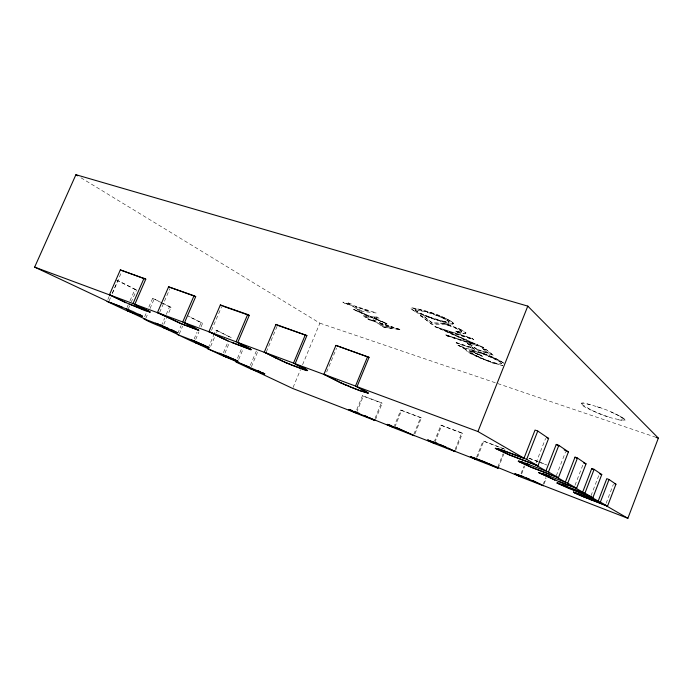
<?xml version="1.0" encoding="UTF-8"?>
<svg xmlns="http://www.w3.org/2000/svg" width="693" height="693" viewBox="0 0 693 693"><rect width="100%" height="100%" fill="white"/><g stroke="black" fill="none" stroke-linecap="round" stroke-linejoin="round"><path stroke-width="0.52" stroke-dasharray="3.46 2.6" d="M500.563 364.076L501.403 363.712L498.917 363.964L493.988 362.786L481.159 358.09L471.907 353.404L469.733 351.749L469.49 350.658L482.267 356.219L469.49 350.658M606.124 503.274L613.357 484.364M608.237 416.692C607.25 416.883 572.002 403.525 583.532 403.04C597.903 406.687 613.348 410.836 625.095 420.183C609.883 419.308 593.451 412.335 580.708 403.534M614.275 413.444L608.818 411.096M618.91 415.67L614.319 413.34M591.008 495.738L598.7 475.71M622.401 417.619L618.953 415.566M621.82 420.374L618.147 419.741M624.506 419.161L622.444 417.524M625.095 420.183L624.54 419.057M597.071 406.722L602.988 408.697M574.991 485.317L583.246 463.946M543.182 484.39L545.798 477.668M544.118 483.835L546.37 478.057M583.532 403.04L581.34 403.092M556.314 475.675L565.523 451.957M586.997 403.802L591.666 404.92M536.079 462.794L545.599 438.444M521.058 473.484L523.795 466.502M521.656 473.899L524.792 465.895M497.92 466.831L502.962 454.045M498.163 468.251L503.993 453.447M476.507 457.432L483.056 440.93L505.552 449.497L483.056 440.93M477.555 456.895L483.731 441.311M489.483 361.729L472.383 354.565L467.134 351.394L465.679 349.593L469.655 352.928L479.002 357.579L492.333 362.82L502.78 365.523M455.24 449.22L461.737 432.934L440.93 425.121L434.52 441.094M503.248 362.941C489.492 353.361 472.938 351.438 458.038 345.14C466.285 350.476 472.643 352.321 458.038 345.14M457.493 343.581L456.15 342.559L457.493 343.581L493.199 355.284L486.347 349.679L482.51 348.57L488.201 353.075L482.562 348.458M455.535 450.623L462.439 433.324L461.737 432.934M492.619 357.796L497.409 360.369L483.168 353.88L470.27 350.467L482.224 356.323M492.333 362.82L496.907 364.111M493.988 362.786L498.96 363.851M495.625 358.671L492.056 356.912M498.839 360.273L495.668 358.567M501.36 363.106L499.159 361.287L501.36 363.106L501.36 363.816M500.32 365.081L502.823 365.41M501.645 361.85L498.882 360.161M471.907 353.404L469.317 351.152M473.7 350.251L470.356 349.541M473.596 354.409L471.95 353.3M472.357 350.805L474.861 351.238M488.201 353.075L477.07 349.463C449.367 329.53 490.523 361.893 467.576 343.624M477.035 351.845L474.818 351.351M475.805 355.587L473.64 354.305M478.361 356.826L475.84 355.483M478.031 351.689L481.081 352.59M483.419 347.496L444.23 330.137L483.463 347.384M480.673 355.128L470.27 350.467M481.159 358.09L478.404 356.722M479.4 352.702L483.168 353.88M481.037 352.702L484.199 353.716M493.199 355.284L486.347 349.679M484.138 359.338L481.202 357.986M483.125 353.984L486.651 355.214M492.013 357.025L488.184 355.275M487.517 360.637L491.198 361.798M492.576 357.9L489.726 356.497M460.403 332.224L461.72 331.956L460.906 330.847L453.014 326.801L459.494 330.033L461.668 332.068C446.578 329.184 463.227 335.031 465.878 333.454M461.365 330.007C447.011 321.76 477.009 339.761 461.408 329.894M462.655 333.688L464.319 333.792M466.822 348.969L457.995 345.253M472.176 338.392L473.518 339.613L472.176 338.392L434.944 326.654L474.41 344.109L434.987 326.542M477.07 349.463L471.301 344.828M434.832 442.55L441.658 425.519L440.93 425.121M415.029 309.754L415.15 310.299C425.164 316.692 437.569 320.461 448.873 322.288L449.055 321.535C439.067 315.341 426.299 310.551 414.977 309.875M443.641 323.241L432.397 322.921L424.411 316.848L420.538 315.757L424.367 316.961L432.354 323.033L443.641 323.241L457.034 327.919M446.431 322.912L431.687 318.503L417.515 312.889L437.863 320.374L450.017 323.874L453.56 323.735C441.969 314.353 425.459 310.481 411.053 307.805L411.096 308.939L415.488 311.867L410.732 308.342M449.133 322.046L445.911 319.404M446.084 321.933L444.118 321.604M420.582 315.644L432.224 324.454L445.59 324.567L452.962 326.923M443.589 323.354L445.807 323.744M447.99 319.672L445.928 318.52M448.232 322.358L449.185 321.933M445.538 324.679L447.366 324.939M445.764 323.865L448.371 324.489M449.852 320.668L448.042 319.551M447.314 325.06L448.414 325.225M483.697 347.713L447.288 335.992L445.876 334.936L474.454 343.997M448.371 325.346L449.566 325.571M451.377 321.595L449.896 320.547M450.225 325.104L448.319 324.61M452.52 322.41L451.429 321.474M447.288 335.992L445.928 334.823M450.017 323.874L452.148 324.029M451.342 326.169L449.514 325.693M453.326 323.172L452.572 322.288M453.17 323.969L452.105 324.151M453.56 323.735L453.378 323.051M413.851 434.26L420.616 417.507L400.779 410.065L394.464 425.641M414.986 433.74L421.37 417.914L420.616 417.507M456.748 331.401L460.455 332.112M457.25 332.25L455.855 331.003M415.263 309.624L427.52 312.352M429.106 316.935L444.161 321.483M411.867 307.796L417.247 308.731L431.211 312.803M427.477 312.465L434.909 314.795M432.224 324.454L420.538 315.757M431.167 312.924L436.815 314.761M434.866 314.917L438.816 316.242M394.828 427.079L401.559 410.473L400.779 410.065M436.763 314.882L440.436 316.155M445.859 319.525L441.753 317.437M445.876 318.641L443.633 317.489M415.15 310.299L420.478 313.357L429.149 316.822M375.13 418.174L381.401 402.789L362.474 395.694L356.245 410.888M375.519 419.611L382.207 403.213L381.401 402.789M385.369 322.834L373.986 317.888L387.11 324.038L372.539 317.74L365.038 317.056L363.288 315.748L369.3 316.363L355.544 310.533L369.256 316.467M383.965 327.399L400.052 329.461L383.965 327.399L376.351 322.228L367.81 318.927L374.887 321.24L373.025 319.854L374.887 321.24M384.303 326.524L393.052 327.59L384.303 326.524L379.547 323.163L393.052 327.59M356.661 412.318L363.297 396.119L362.474 395.694M399.722 329.357L378.049 322.271L400.008 329.565M369.022 311.14L355.119 306.54L369.022 311.14L360.343 310.221L355.119 306.54M369.291 319.923L376.394 322.132L384.009 327.295M370.738 316.51L353.681 309.286L370.694 316.614L377.373 317.195L379.166 318.433L373.986 317.888M365.038 317.056L372.539 317.74M376.186 312.976L360.221 311.166L351.853 305.492L344.568 303.144L351.81 305.596L360.221 311.166M377.373 317.195L370.694 316.614M350.199 304.504L348.155 302.98L350.199 304.504L342.896 302.148M326.689 372.011L336.538 348.232M293.078 387.474L300.502 369.672M302.564 364.726L319.88 323.172L80.535 177.512M250.329 365.263L256.514 350.597M251.386 366.718L257.545 352.105M266.329 351.905L277.113 326.282M237.526 358.229L241.918 347.834M238.678 359.494L242.879 349.558M210.655 346.361L214.839 336.555M216.511 332.631L217.342 330.674L215.852 330.119L214.172 334.061M223.423 352.668L227.928 342.056M224.93 353.144L229.418 342.585M194.144 338.929L197.011 332.242M199.463 326.516L201.1 322.695L188.574 316.389M195.686 339.423L198.943 331.808M200.979 327.053L202.607 323.25L187.214 315.488M211.495 330.431L221.569 306.826M208.29 347.843L213.747 335.04M177.711 333.48L181.064 325.667M179.27 333.965L182.614 326.186M161.348 325.814L164.631 318.217M166.268 314.414L169.551 306.808L171.102 307.371L168.096 314.327M163.808 324.272L166.381 318.304M144.655 316.779L146.336 312.889M148.865 307.051L152.668 298.302L161.729 302.65M145.833 318.243L147.93 313.401M150.034 308.558L154.227 298.874M159.659 312.344L169.88 288.721M127.096 307.432L128.335 304.582M129.989 300.788L134.953 289.388L136.538 289.96L131.358 301.853M128.335 308.792L129.634 305.812M107.848 299.48L109.13 296.561M112.136 293.563L121.647 271.829M109.061 300.944L110.759 297.072M112.457 293.2L117.975 280.604L136.538 289.96M465.635 349.696L465.999 349.133M363.288 315.748L369.3 316.363M373.943 317.992L379.123 318.537M457.302 332.138L460.36 333.03M434.944 326.654L472.132 338.513M444.23 330.137L473.562 339.501M444.187 330.249L473.518 339.613M348.155 302.98L351.429 304.036L353.465 305.552L375.866 312.76M445.876 334.936L474.41 344.109M447.331 335.888L483.74 347.6M467.532 343.737L471.249 344.932M482.51 348.57L486.295 349.792M456.15 342.559L473.432 348.163M477.113 349.35L488.244 352.962M456.107 342.671L473.388 348.267M373.025 319.854L376.195 320.885L378.049 322.271M367.853 318.823L374.922 321.136M379.504 323.267L393.009 327.685M319.88 323.172L656.306 437.43M201.1 322.695L202.607 323.25M529.305 458.281L546.283 464.656M363.297 396.119L382.207 403.213M401.559 410.473L421.37 417.914M441.658 425.519L462.439 433.324M528.924 458.272L537.898 461.642M538.894 462.014L546.881 465.012M484.182 359.234L487.56 360.533M484.156 353.828L488.141 355.379M438.764 316.363L441.701 317.559M440.384 316.277L443.581 317.611M486.607 355.318L489.682 356.6M372.496 317.836L387.11 324.038M162.664 303.118L171.102 307.371M217.342 330.674L231.453 337.777L215.852 330.119M116.372 280.033L134.953 289.388M152.668 298.302L160.17 302.087M161.114 302.555L169.551 306.808M415.54 311.746L417.515 312.889M497.453 360.265L499.116 361.399M342.94 302.053L344.525 303.248M353.681 309.286L355.5 310.637M501.689 361.737L504.097 363.383M480.717 355.024L482.267 356.219M465.679 332.891L465.835 333.576"/><path stroke-width="1.04" d="M470.365 456.713L483.827 461.59L498.163 468.251L476.394 459.814L470.417 456.496M532.657 480.457L543.373 485.767L520.478 476.897L515.02 473.995L523.215 476.637L542.81 485.351L627.875 518.303L658.35 438.123L527.789 306.115L75.918 174.697L34.65 267.117L108.645 301.914L132.658 311.408L142.204 316.199L125.849 310.282L106.999 301.42L122.046 306.99M598.18 501.117L606.791 478.664L609.034 479.495L615.93 484.19L607.51 506.219L575.45 493.381L573.483 492.143L598.18 501.117L590.618 496.742L556.999 483.021L568.286 488.201L592.861 497.73L601.767 474.558L594.109 469.352L591.761 468.485L582.657 492.125L574.246 487.266L558.783 481.496L576.593 488.296L586.027 463.851L577.477 458.038L575.017 457.146L565.349 482.111L555.933 476.663L531.418 467.229L518.286 461.304L531.375 467.359L558.393 477.746L568.425 451.888L558.827 445.356L556.245 444.421L545.937 470.885L535.325 464.743L509.537 454.859L495.339 448.258L502.494 450.303L526.671 459.355L537.907 465.869L548.622 438.418L537.759 431.037L535.048 430.067L524.012 458.194L499.194 449.012L495.287 448.397L509.485 454.998L537.907 465.869M607.51 506.219L600.372 502.087L609.034 479.495M573.44 492.247L580.336 494.282M580.621 495.668L573.483 492.143M580.292 494.395L583.757 495.573M592.861 497.73L584.953 493.147L594.109 469.352M583.991 497.072L580.665 495.564M587.595 498.527L584.034 496.968M591.198 499.939L587.638 498.423M557.042 482.908L584.953 493.147M576.593 488.296L567.749 483.177L577.477 458.038M567.584 486.365L563.972 485.143M538.773 472.643L554.833 479.963L538.773 472.643L545.85 474.722L567.749 483.177M558.393 477.746L548.458 471.994L558.827 445.356M549.575 476.108L545.807 474.844M558.757 483.212L557.363 482.978M560.966 484.069L564.015 485.022M548.458 471.994L522.271 462.058L518.338 461.174M526.333 477.979L529.565 479.279M542.68 473.743L545.85 474.722M518.52 461.148L519.906 461.321M515.679 474.393L515.055 473.899M516.198 474.09L515.176 473.925M522.271 462.058L519.854 461.451M517.905 474.774L520.339 475.545M526.671 459.355L537.759 431.037M525.45 463.305L529.391 464.613M523.215 476.637L520.296 475.641M489.501 463.989L472.756 457.311M491.649 464.951L489.535 463.894M493.13 465.661L491.683 464.856M471.145 457.155L470.4 456.618L471.231 456.696M524.012 458.194L477.945 431.54L527.789 306.115M437.37 443.459L427.772 440.107L437.37 443.459L454.469 451.134L475.736 459.372L471.179 457.059M440.358 444.776L445.997 447.046M448.146 448.111L455.154 451.585L434.424 443.555L427.772 440.107L433.714 443.096L413.452 435.247L396.101 427.503L414.189 435.715L394.43 428.057L387.205 424.411L396.067 427.59M388.426 425.13L387.24 424.315M388.972 424.904L390.904 425.493M368.997 417.515L375.13 420.582L356.263 413.271L348.527 409.442L393.676 427.581L388.461 425.043M367.281 416.822L365.09 415.748M356.999 386.677L369.048 357.354L335.906 345.4L323.908 374.341L341.432 383.186L359.052 390.402L368.338 393.035L356.999 386.677L477.945 431.54M349.948 410.239L348.917 409.615M359.052 390.402L367.611 393.044M351.819 410.377L350.026 409.84M354.08 411.339L359.589 413.539M368.278 393.182L366.164 391.545M341.432 383.186L325.459 374.982L295.123 363.73L306.878 335.577L275.97 324.419L264.267 352.226L286.859 363.132L307.155 370.686C306.748 368.078 297.557 366.025 295.123 363.73M345.677 385.039L341.493 383.038M350.225 386.937L359.113 390.263M366.103 391.684L355.5 386.062L367.645 356.505M303.04 369.482L307.631 370.443M307.579 370.573L304.972 368.797M286.859 363.132L283.558 361.529M291.277 364.977L303.101 369.352M304.92 368.936L293.52 363.071L305.37 334.71M249.549 367.16L235.923 362.006L249.09 368.2L264.674 373.917L223.709 356.029L237.994 361.2L233.567 359.139L207.874 348.83L222.193 355.552L237.95 361.296M262.075 373.18L264.709 373.83M262.734 372.782L264.674 373.917M276.005 358.177L265.913 352.893L237.777 342.455L249.255 315.393L247.652 314.501L220.357 304.946L208.931 331.704L228.04 340.965L251.126 349.662L236.088 341.779L208.931 331.704M278.967 359.615L276.065 358.047M282.666 361.304L279.019 359.476M232.233 342.628L249.87 349.393M250.216 348.917L237.777 342.455M258.238 370.772L260.698 371.959M259.936 372.375L262.119 373.094M227.919 356.687L237.214 360.862M236.088 341.779L247.652 314.501M208.862 347.687L197.964 342.541L177.287 334.45L192.923 341.796L208.87 347.436M221.266 337.82L210.655 332.397L184.494 322.695L195.695 296.63L194.023 295.729L168.598 286.833L157.441 312.612L181.211 323.778L198.83 330.336L181.263 323.648L159.234 313.323L134.84 304.279L145.781 279.149L120.322 269.932L109.425 294.802L125.831 302.633L150.121 312.049L144.854 310.568L129.608 304.175M224.315 339.275L221.318 337.69M219.109 353.127L227.962 356.592M228.04 340.965L224.376 339.146M198.735 330.05L182.727 321.985L157.441 312.612M194.698 341.181L206.297 346.214M204.288 346.145L208.905 347.591M174.827 332.016C187.023 336.114 150.901 323.822 143.806 318.719L161.712 325.606L177.139 332.579M182.727 321.985L194.023 295.729M195.322 328.17L184.494 322.695M191.571 339.916L194.742 341.086M158.446 324.289L168.503 328.473M171.604 329.721L175.927 331.886M172.574 331.193L174.87 331.921M142.204 316.199L140.757 315.142M141.563 316.095L142.247 316.095M150.06 312.171L134.84 304.279M148.406 311.027L146.11 309.728M149.766 311.824L148.458 310.906M155.587 323.181L158.489 324.185M125.831 302.633L111.27 295.539L34.65 267.117M125.407 308.472L129.028 309.979M109.425 294.802L133.021 303.551L144.049 278.239M137.76 314.778L141.606 315.991M138.704 314.137L140.714 315.246M249.809 349.523L251.065 349.792L250.277 348.787M656.306 437.43L658.35 438.123M145.781 279.149L120.322 269.932M195.695 296.63L168.598 286.833M222.999 306.193L249.255 315.393M278.543 325.649L306.878 335.577M369.048 357.354L335.906 345.4M546.864 437.785L548.622 438.418M566.744 451.273L568.425 451.888M583.627 462.967L586.027 463.851M599.471 473.709L601.767 474.558M264.267 352.226L293.52 363.071M323.908 374.341L355.5 386.062M614.466 483.645L615.93 484.19M137.812 314.674L127.469 310.767L145.409 319.204M172.618 331.089L162.517 327.252L178.855 334.936M204.331 346.041L194.464 342.281L209.399 349.307M583.714 495.686L600.372 502.087M259.97 372.288L250.563 368.659L292.671 388.461L355.466 412.785L349.982 410.152M591.242 499.835L605.361 505.266L627.875 518.303M554.876 479.842L558.783 481.496M345.738 384.892L350.286 386.798M286.919 362.993L291.337 364.839M133.021 303.551L146.058 309.849M493.165 465.566L519.889 476.472L515.713 474.298M220.357 304.946L221.994 305.838M275.97 324.419L277.529 325.294M75.918 174.697L77.763 175.823M556.245 444.421L558.879 446.205M564.154 449.783L565.912 450.97M575.017 457.146L576.741 458.307M591.761 468.485L593.477 469.646"/></g></svg>
